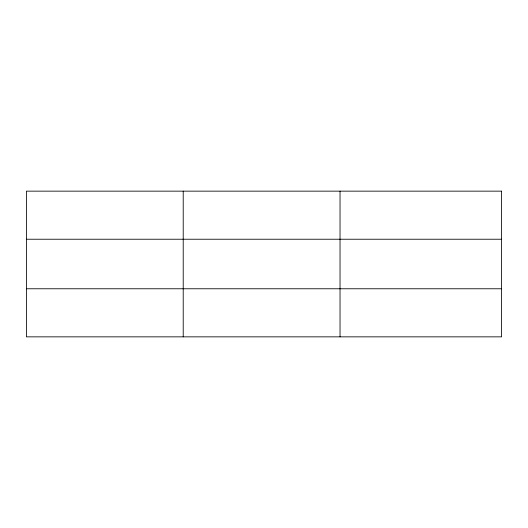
<?xml version="1.0" encoding="UTF-8"?>
<svg xmlns="http://www.w3.org/2000/svg" width="528" height="528" viewBox="0 0 528 528"><rect width="100%" height="100%" fill="white"/><g stroke="black" fill="none" stroke-linecap="round" stroke-linejoin="round"><path stroke-width="0.79" d="M183.216 336.851L183.216 191.149M340.032 336.851L340.032 191.149M26.4 239.23L501.6 239.23M26.4 288.77L501.6 288.77M501.6 191.149L501.6 336.851L26.4 336.851L26.4 191.149L501.6 191.149"/></g></svg>
